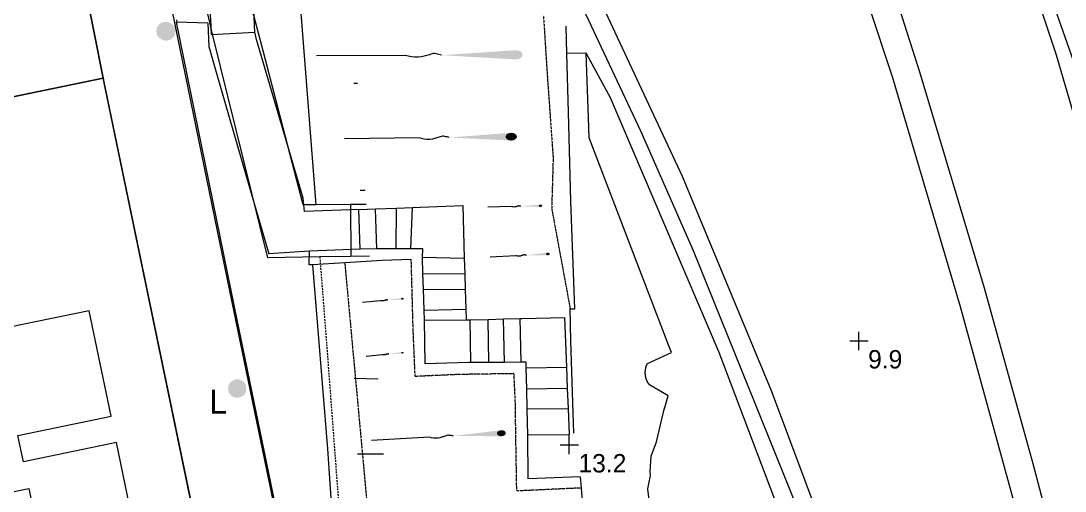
# Model space of a CAD drawing. Header units: millimetres. Extents: x 833924389 to 835767163, y 817400000 to 818811854.
# Drawn here: x 835443019 to 835499772, y 817769376 to 817794933 of the extents above; entities that cross this region are included whole.
import ezdxf
from ezdxf.enums import TextEntityAlignment as Align

# ---------------------------------------------------------------- set-up
doc = ezdxf.new("R2010")
doc.units = ezdxf.units.MM
doc.header["$LTSCALE"] = 10
doc.header["$MEASUREMENT"] = 0
doc.linetypes.add('11SW4B$1$DGN Style 5', pattern=[1.174922, 0.503538, -0.671384])
doc.linetypes.add('DGN Style 2', pattern=[15.39188, 9.235128, -6.156752])
doc.layers.add('01_Base_Plan', color=5, linetype='Continuous', lineweight=5)
doc.styles.add('11SW4B$0$Style-ENGINEERING', font='ENGINEERING.shx')
doc.styles.add('11SW4B$0$Style-WORKING', font='WORKING.shx')

# ---------------------------------------------------------------- blocks, each defined once
blk = doc.blocks.new('11SW4B$0$SPOTHT')
at = {"layer": '01_Base_Plan', "linetype": 'Continuous', "lineweight": 13}
for p, q in [((-0.5, 0), (0.5, 0)), ((0, -0.5), (0, 0.5))]:
    blk.add_line(p, q, dxfattribs=at)
blk = doc.blocks.new('11SW4B$0$UTILP')
at = {"layer": '01_Base_Plan', "linetype": 'Continuous', "lineweight": 13}
h = blk.add_hatch(color=256, dxfattribs=at)
edge = h.paths.add_edge_path()
edge.add_arc((0, 0), 0.5, 0, 360)

msp = doc.modelspace()

# ---------------------------------------------------------------- hatches: boundary and pattern name
at = {"layer": '01_Base_Plan', "linetype": 'Continuous'}
h = msp.add_hatch(color=256, dxfattribs=at)
edge = h.paths.add_edge_path()
edge.add_ellipse((835469917, 817793090), major_axis=(-368, -2), ratio=0.683333, start_angle=0, end_angle=360)
h = msp.add_hatch(color=256, dxfattribs=at)
edge = h.paths.add_edge_path()
edge.add_ellipse((835469670, 817788639), major_axis=(-308, -4), ratio=0.683333, start_angle=0, end_angle=360)
h = msp.add_hatch(color=256, dxfattribs=at)
edge = h.paths.add_edge_path()
edge.add_ellipse((835471259, 817784884), major_axis=(-97.4, -2.6), ratio=0.683333, start_angle=0, end_angle=360)
h = msp.add_hatch(color=256, dxfattribs=at)
edge = h.paths.add_edge_path()
edge.add_ellipse((835471659, 817782266), major_axis=(-107, -6), ratio=0.683333, start_angle=0, end_angle=360)
h = msp.add_hatch(color=256, dxfattribs=at)
edge = h.paths.add_edge_path()
edge.add_ellipse((835463760, 817779832), major_axis=(-73.6, -6.8), ratio=0.683333, start_angle=0, end_angle=360)
h = msp.add_hatch(color=256, dxfattribs=at)
edge = h.paths.add_edge_path()
edge.add_ellipse((835463758, 817776896), major_axis=(-67.3, -6.7), ratio=0.683333, start_angle=0, end_angle=360)
h = msp.add_hatch(color=256, dxfattribs=at)
edge = h.paths.add_edge_path()
edge.add_ellipse((835469133, 817772521), major_axis=(-240, -14), ratio=0.683333, start_angle=0, end_angle=360)

# ---------------------------------------------------------------- linework, layer by layer
for p, q in [((835451471, 817794991), (835451497, 817794862)), ((835453173, 817794814), (835451497, 817794862)), ((835472689, 817793167), (835472646, 817794649)), ((835463925, 817793057), (835459082, 817793030)), ((835461316, 817791536), (835461116, 817791531)), ((835464662, 817788574), (835460614, 817788521)), ((835461723, 817785716), (835461463, 817785711)), ((835461383, 817784684), (835462298, 817784717)), ((835462298, 817784717), (835463426, 817784758)), ((835462364, 817782535), (835462298, 817784717)), ((835463420, 817782538), (835463426, 817784758)), ((835463426, 817784758), (835464299, 817784790)), ((835464219, 817782540), (835464299, 817784790)), ((835469674, 817784841), (835468393, 817784806)), ((835458703, 817782421), (835456495, 817782281)), ((835461457, 817782533), (835458703, 817782421)), ((835462364, 817782535), (835461457, 817782533)), ((835463420, 817782538), (835462364, 817782535)), ((835464219, 817782540), (835463420, 817782538)), ((835469922, 817782165), (835468518, 817782082)), ((835464870, 817781198), (835464841, 817782094)), ((835464841, 817782094), (835467118, 817782043)), ((835467118, 817782043), (835467142, 817781190)), ((835464896, 817780347), (835464870, 817781198)), ((835464870, 817781198), (835467142, 817781191)), ((835467142, 817781190), (835467166, 817780338)), ((835464932, 817779203), (835464896, 817780347)), ((835464896, 817780347), (835467166, 817780338)), ((835467166, 817780338), (835467196, 817779260)), ((835462562, 817779721), (835461594, 817779631)), ((835464932, 817779203), (835467196, 817779260)), ((835464949, 817778666), (835464932, 817779203)), ((835467196, 817779260), (835467212, 817778680)), ((835468409, 817778712), (835469251, 817778734)), ((835469251, 817778734), (835470150, 817778758)), ((835469301, 817776375), (835469251, 817778734)), ((835470200, 817776377), (835470150, 817778758)), ((835464949, 817778666), (835467212, 817778680)), ((835467212, 817778680), (835467429, 817778686)), ((835467429, 817778686), (835468409, 817778712)), ((835467472, 817776369), (835467429, 817778686)), ((835468455, 817776372), (835468409, 817778712)), ((835462662, 817776788), (835461776, 817776700)), ((835468455, 817776372), (835467472, 817776369)), ((835469301, 817776375), (835468455, 817776372)), ((835470200, 817776377), (835469301, 817776375)), ((835470479, 817776378), (835470200, 817776377)), ((835470486, 817776082), (835472670, 817776119)), ((835472670, 817776119), (835472714, 817774968)), ((835462440, 817775453), (835461134, 817775501)), ((835470510, 817774930), (835472714, 817774968)), ((835472714, 817774968), (835472757, 817773866)), ((835470533, 817773853), (835472757, 817773866)), ((835472757, 817773866), (835472812, 817772441)), ((835465227, 817772301), (835462069, 817772122)), ((835470593, 817770040), (835470564, 817772417)), ((835462725, 817771376), (835461322, 817771376)), ((835473419, 817770144), (835470593, 817770040))]:
    msp.add_line(p, q, dxfattribs=at)
at = {"layer": '01_Base_Plan', "linetype": 'Continuous', "flags": 128}
for points in [[(835440432, 817893820), (835440959, 817893130), (835443518, 817889790), (835446305, 817885994), (835449282, 817882015), (835452056, 817878409), (835457902, 817870625), (835463080, 817863638), (835465207, 817860641), (835468207, 817856421), (835471776, 817851238), (835486143, 817826678), (835488851, 817821019), (835491668, 817814484), (835493132, 817811118), (835496104, 817802711), (835499280, 817793090), (835502707, 817781365), (835505479, 817771222), (835508391, 817760489)], [(835505112, 817738729), (835500213, 817756917), (835498299, 817764016), (835494085, 817779396), (835490393, 817791885), (835486628, 817803277), (835482142, 817814461), (835480352, 817818331), (835478264, 817822691), (835472599, 817833279), (835464977, 817845516), (835461081, 817850958), (835457855, 817855215), (835456994, 817856350), (835454318, 817859880), (835440948, 817875569), (835430510, 817887370), (835427196, 817891100), (835427190, 817891106)], [(835504483, 817714840), (835498961, 817731845), (835495025, 817743683), (835491388, 817754412), (835487475, 817765045), (835483811, 817774819), (835478985, 817786482), (835473241, 817798769), (835472584, 817800000), (835469132, 817806462), (835465560, 817813007), (835461789, 817819441), (835457435, 817826476), (835452873, 817833378), (835448106, 817840141), (835441242, 817849323), (835436776, 817855002)], [(835513657, 817716564), (835510964, 817725170), (835508185, 817734227), (835505344, 817744068), (835503178, 817751789), (835500703, 817760728), (835498042, 817770853), (835495386, 817780399), (835491894, 817792090), (835489774, 817798736), (835488342, 817802990), (835485998, 817809171), (835483458, 817815274), (835479298, 817824053), (835474768, 817832648), (835470244, 817840401)], [(835440119, 817827573), (835444386, 817807294), (835445125, 817803627), (835445564, 817801348), (835445752, 817800437), (835446510, 817796763), (835447487, 817791824)], [(835447487, 817791824), (835446510, 817796763), (835445752, 817800437), (835445564, 817801348), (835445125, 817803627), (835444386, 817807294), (835443630, 817810888), (835442693, 817815341), (835440119, 817827573)], [(835505848, 817781805), (835505145, 817784007), (835503379, 817787103), (835501334, 817790606), (835500235, 817792767), (835498540, 817797554), (835497099, 817802003), (835496227, 817805172), (835495484, 817810577), (835495041, 817814982), (835495036, 817815026), (835495433, 817818980), (835493679, 817822921), (835493578, 817823148), (835493374, 817823606)], [(835505848, 817781805), (835505145, 817784007), (835503379, 817787103), (835501334, 817790606), (835500235, 817792767), (835498540, 817797554), (835497099, 817802003), (835496227, 817805172), (835495484, 817810577), (835495041, 817814982)], [(835455736, 817794325), (835455721, 817794689), (835455703, 817795114), (835455684, 817795540), (835455666, 817795965), (835453266, 817795863), (835453292, 817795437), (835453317, 817795013), (835453343, 817794587), (835453366, 817794191), (835455736, 817794325)], [(835451215, 817795539), (835453682, 817783527), (835454484, 817779646)], [(835459264, 817782104), (835456434, 817782054), (835453430, 817794217), (835453133, 817795553)], [(835459042, 817784935), (835458367, 817784929), (835456190, 817793301), (835455598, 817795571)], [(835497791, 817731539), (835493549, 817744975), (835490340, 817754542), (835485166, 817768568), (835479567, 817782430), (835476731, 817788906), (835473718, 817795302)], [(835451467, 817794863), (835454637, 817779303), (835457877, 817763589), (835460289, 817751495)], [(835453173, 817794814), (835453239, 817793548), (835453640, 817792153), (835455244, 817786569), (835456495, 817782281)], [(835472910, 817779290), (835473123, 817779279), (835472913, 817785136), (835472781, 817789973), (835472689, 817793167), (835472646, 817794649)], [(835461457, 817782533), (835461383, 817784685), (835458429, 817784578), (835458363, 817785290), (835455825, 817793927), (835455736, 817794325)], [(835465888, 817793068), (835465814, 817793085), (835465741, 817793102), (835465667, 817793119), (835465593, 817793135), (835465520, 817793152), (835465446, 817793157), (835465372, 817793142), (835465299, 817793116), (835465226, 817793087), (835465152, 817793064), (835465079, 817793047), (835465005, 817793029), (835464932, 817793012), (835464858, 817792994), (835464785, 817792976), (835464614, 817792954), (835464430, 817792957), (835464245, 817792979), (835464072, 817793015), (835463925, 817793057)], [(835509944, 817694252), (835509745, 817694690), (835509613, 817694980), (835507571, 817699481), (835502715, 817714081), (835499841, 817722818), (835497860, 817729218), (835493383, 817742668), (835489522, 817754185), (835484186, 817768391), (835480973, 817776910), (835475060, 817790759), (835473748, 817793173), (835472689, 817793167)], [(835472910, 817779290), (835473123, 817779279), (835472913, 817785136), (835472781, 817789973), (835472689, 817793167)], [(835477989, 817773790), (835478198, 817774561), (835477176, 817775160), (835477174, 817775163), (835477172, 817775165), (835477169, 817775168), (835477167, 817775171), (835477165, 817775174), (835477162, 817775178), (835477160, 817775181), (835477158, 817775184), (835477156, 817775187), (835477154, 817775189), (835477152, 817775192), (835477150, 817775194), (835477148, 817775197), (835477146, 817775200), (835477143, 817775205), (835477141, 817775208), (835477139, 817775211), (835477136, 817775215), (835477133, 817775218), (835477131, 817775222), (835477129, 817775225), (835477127, 817775228), (835477125, 817775230), (835477123, 817775234), (835477121, 817775237), (835477119, 817775240), (835477117, 817775243), (835477115, 817775247), (835477113, 817775250), (835477111, 817775253), (835477109, 817775257), (835477106, 817775260), (835477104, 817775263), (835477102, 817775267), (835477101, 817775269), (835477099, 817775272), (835477097, 817775275), (835477095, 817775278), (835477094, 817775281), (835477092, 817775284), (835477090, 817775287), (835477089, 817775290), (835477087, 817775293), (835477085, 817775297), (835477083, 817775300), (835477081, 817775304), (835477079, 817775307), (835477077, 817775310), (835477076, 817775313), (835477074, 817775317), (835477072, 817775320), (835477070, 817775324), (835477068, 817775329), (835477066, 817775332), (835477064, 817775335), (835477063, 817775339), (835477061, 817775342), (835477058, 817775347), (835477057, 817775350), (835477055, 817775353), (835477054, 817775357), (835477053, 817775359), (835477051, 817775363), (835477049, 817775367), (835477047, 817775371), (835477046, 817775374), (835477044, 817775378), (835477043, 817775381), (835477041, 817775385), (835477039, 817775390), (835477037, 817775394), (835477035, 817775398), (835477034, 817775401), (835477033, 817775404), (835477032, 817775407), (835477031, 817775410), (835477030, 817775413), (835477028, 817775416), (835477027, 817775420), (835477025, 817775424), (835477024, 817775427), (835477023, 817775430), (835477022, 817775434), (835477020, 817775438), (835477019, 817775441), (835477017, 817775446), (835477016, 817775450), (835477015, 817775453), (835477014, 817775456), (835477012, 817775460), (835477011, 817775465), (835477010, 817775469), (835477008, 817775474), (835477006, 817775479), (835477005, 817775484), (835477004, 817775487), (835477003, 817775490), (835477002, 817775494), (835477001, 817775498), (835477000, 817775501), (835476998, 817775505), (835476997, 817775509), (835476996, 817775512), (835476995, 817775516), (835476995, 817775519), (835476994, 817775522), (835476993, 817775526), (835476992, 817775529), (835476991, 817775533), (835476990, 817775537), (835476989, 817775541), (835476988, 817775545), (835476987, 817775550), (835476986, 817775553), (835476985, 817775556), (835476984, 817775559), (835476984, 817775562), (835476983, 817775566), (835476982, 817775570), (835476981, 817775575), (835476980, 817775578), (835476980, 817775581), (835476979, 817775585), (835476978, 817775590), (835476977, 817775594), (835476976, 817775598), (835476975, 817775603), (835476974, 817775607), (835476974, 817775611), (835476973, 817775614), (835476972, 817775618), (835476972, 817775622), (835476971, 817775625), (835476971, 817775628), (835476970, 817775632), (835476969, 817775636), (835476969, 817775640), (835476968, 817775644), (835476968, 817775649), (835476967, 817775653), (835476966, 817775656), (835476966, 817775660), (835476965, 817775665), (835476965, 817775670), (835476964, 817775673), (835476964, 817775677), (835476963, 817775681), (835476963, 817775686), (835476962, 817775689), (835476962, 817775692), (835476962, 817775696), (835476961, 817775701), (835476960, 817775706), (835476960, 817775710), (835476960, 817775714), (835476959, 817775717), (835476959, 817775722), (835476959, 817775726), (835476958, 817775730), (835476958, 817775733), (835476958, 817775737), (835476958, 817775740), (835476957, 817775743), (835476957, 817775746), (835476957, 817775750), (835476957, 817775753), (835476957, 817775757), (835476957, 817775761), (835476956, 817775764), (835476956, 817775767), (835476956, 817775771), (835476956, 817775774), (835476956, 817775778), (835476956, 817775782), (835476956, 817775785), (835476956, 817775790), (835476956, 817775793), (835476955, 817775796), (835476955, 817775800), (835476955, 817775803), (835476955, 817775806), (835476955, 817775810), (835476955, 817775814), (835476955, 817775818), (835476956, 817775823), (835476956, 817775827), (835476956, 817775831), (835476956, 817775835), (835476956, 817775838), (835476956, 817775842), (835476956, 817775846), (835476956, 817775850), (835476956, 817775854), (835476957, 817775857), (835476957, 817775861), (835476957, 817775865), (835476957, 817775869), (835476958, 817775873), (835476958, 817775877), (835476958, 817775881), (835476958, 817775884), (835476959, 817775888), (835476959, 817775893), (835476960, 817775898), (835476960, 817775901), (835476960, 817775905), (835476961, 817775909), (835476961, 817775912), (835476961, 817775916), (835476962, 817775920), (835476962, 817775924), (835476962, 817775928), (835476963, 817775932), (835476963, 817775936), (835476963, 817775939), (835476964, 817775943), (835476964, 817775947), (835476965, 817775950), (835476965, 817775955), (835476966, 817775959), (835476966, 817775963), (835476967, 817775967), (835476967, 817775972), (835476968, 817775975), (835476968, 817775979), (835476969, 817775983), (835476969, 817775986), (835476970, 817775989), (835476970, 817775994), (835476971, 817775998), (835476972, 817776003), (835476972, 817776007), (835476973, 817776011), (835476973, 817776014), (835476974, 817776018), (835476974, 817776022), (835476975, 817776025), (835476976, 817776029), (835476976, 817776034), (835476977, 817776039), (835476978, 817776042), (835476979, 817776046), (835476979, 817776051), (835476980, 817776055), (835476981, 817776059), (835476982, 817776064), (835476983, 817776068), (835476984, 817776073), (835476984, 817776077), (835476985, 817776081), (835476986, 817776084), (835476987, 817776087), (835476987, 817776091), (835476988, 817776096), (835476990, 817776101), (835476991, 817776105), (835476992, 817776109), (835476993, 817776113), (835476994, 817776118), (835476994, 817776121), (835476995, 817776125), (835476996, 817776128), (835476997, 817776132), (835476998, 817776136), (835477000, 817776141), (835477001, 817776146), (835477002, 817776149), (835477003, 817776153), (835477004, 817776157), (835477006, 817776161), (835477007, 817776166), (835477008, 817776169), (835477009, 817776172), (835477010, 817776175), (835477011, 817776179), (835477012, 817776183), (835477013, 817776186), (835477015, 817776189), (835477016, 817776193), (835477017, 817776197), (835477018, 817776200), (835477020, 817776204), (835477021, 817776208), (835477023, 817776212), (835477024, 817776216), (835477025, 817776219), (835477027, 817776222), (835477028, 817776225), (835477030, 817776229), (835477031, 817776232), (835477032, 817776236), (835477034, 817776240), (835477036, 817776244), (835477038, 817776248), (835477040, 817776252), (835477042, 817776256), (835477043, 817776259), (835477045, 817776262), (835477047, 817776266), (835477049, 817776271), (835477051, 817776275), (835477054, 817776279), (835477056, 817776283), (835477057, 817776286), (835477059, 817776289), (835477061, 817776292), (835477063, 817776295), (835477064, 817776298), (835477066, 817776301), (835477069, 817776304), (835477071, 817776308), (835477073, 817776311), (835477077, 817776316), (835477079, 817776320), (835478387, 817776905), (835478243, 817777279), (835476518, 817781770), (835473907, 817788580), (835473874, 817789674), (835473743, 817793166)], [(835447487, 817791824), (835426519, 817787481)], [(835426519, 817787481), (835435521, 817789346), (835443375, 817790972), (835447487, 817791824)], [(835447487, 817791824), (835447530, 817791615), (835453986, 817760456), (835449034, 817759451)], [(835449032, 817759411), (835453969, 817760514), (835447487, 817791824)], [(835466303, 817788596), (835466241, 817788609), (835466179, 817788623), (835466118, 817788636), (835466056, 817788650), (835465994, 817788663), (835465933, 817788667), (835465871, 817788654), (835465810, 817788632), (835465749, 817788607), (835465687, 817788588), (835465626, 817788572), (835465565, 817788557), (835465503, 817788542), (835465442, 817788527), (835465381, 817788512), (835465239, 817788492), (835465084, 817788493), (835464929, 817788511), (835464785, 817788540), (835464662, 817788574)], [(835461776, 817784957), (835460934, 817784950), (835459042, 817784935)], [(835460934, 817784950), (835460955, 817782133)], [(835464299, 817784790), (835464727, 817784805), (835467038, 817784906), (835467118, 817782043)], [(835470193, 817784855), (835470174, 817784859), (835470154, 817784863), (835470134, 817784867), (835470115, 817784871), (835470095, 817784875), (835470076, 817784876), (835470056, 817784872), (835470037, 817784864), (835470018, 817784856), (835469999, 817784850), (835469979, 817784845), (835469960, 817784840), (835469940, 817784835), (835469921, 817784830), (835469902, 817784825), (835469857, 817784818), (835469808, 817784817), (835469759, 817784822), (835469713, 817784831), (835469674, 817784841)], [(835449397, 817766315), (835448213, 817772023), (835443153, 817770975), (835442859, 817772404), (835447917, 817773453), (835446730, 817779180), (835441683, 817778134), (835440569, 817783563), (835435206, 817782460), (835435933, 817778190), (835434235, 817777845), (835433346, 817782083), (835427976, 817780983), (835429141, 817775277), (835434239, 817776316), (835434532, 817774882), (835429436, 817773842), (835430595, 817768159)], [(835464235, 817781970), (835462647, 817781917), (835460622, 817781785), (835458873, 817781671), (835458856, 817781670), (835458678, 817781674), (835458703, 817782421)], [(835461972, 817782151), (835460955, 817782133), (835459264, 817782104)], [(835464841, 817782094), (835464873, 817782542), (835464219, 817782540)], [(835470491, 817782198), (835470469, 817782202), (835470448, 817782205), (835470426, 817782209), (835470404, 817782213), (835470383, 817782217), (835470361, 817782217), (835470340, 817782211), (835470319, 817782203), (835470298, 817782193), (835470278, 817782185), (835470256, 817782179), (835470235, 817782173), (835470214, 817782167), (835470193, 817782161), (835470172, 817782154), (835470123, 817782145), (835470070, 817782143), (835470016, 817782147), (835469965, 817782155), (835469922, 817782165)], [(835458873, 817781671), (835459692, 817771665), (835460659, 817757174), (835461025, 817749765)], [(835454484, 817779646), (835458939, 817758078), (835462296, 817741707)], [(835462955, 817779757), (835462940, 817779760), (835462925, 817779762), (835462910, 817779764), (835462895, 817779766), (835462880, 817779768), (835462865, 817779767), (835462850, 817779763), (835462836, 817779757), (835462822, 817779750), (835462808, 817779744), (835462793, 817779739), (835462779, 817779734), (835462764, 817779729), (835462750, 817779725), (835462736, 817779720), (835462702, 817779712), (835462665, 817779710), (835462628, 817779711), (835462592, 817779715), (835462562, 817779721)], [(835473065, 817772528), (835473008, 817774188), (835472907, 817777535), (835472867, 817779319)], [(835470150, 817778758), (835470257, 817778761), (835472566, 817778805), (835472670, 817776119)], [(835467472, 817776369), (835467358, 817776369), (835464990, 817776293), (835464949, 817778666)], [(835463021, 817776824), (835463007, 817776825), (835462993, 817776827), (835462980, 817776829), (835462966, 817776831), (835462952, 817776833), (835462939, 817776832), (835462925, 817776828), (835462912, 817776822), (835462899, 817776816), (835462886, 817776810), (835462873, 817776806), (835462860, 817776801), (835462847, 817776797), (835462834, 817776792), (835462821, 817776788), (835462790, 817776781), (835462756, 817776778), (835462722, 817776779), (835462690, 817776783), (835462662, 817776788)], [(835472812, 817772441), (835470564, 817772417), (835470533, 817773853), (835470510, 817774930), (835470486, 817776082), (835470479, 817776378)], [(835477181, 817768759), (835477093, 817769493), (835477243, 817770217), (835477218, 817770447), (835477278, 817771277), (835477572, 817772056), (835478001, 817773905)], [(835466506, 817772373), (835466458, 817772382), (835466409, 817772390), (835466361, 817772399), (835466312, 817772407), (835466263, 817772416), (835466215, 817772416), (835466168, 817772404), (835466121, 817772385), (835466074, 817772364), (835466027, 817772346), (835465979, 817772332), (835465932, 817772318), (835465884, 817772304), (835465837, 817772291), (835465790, 817772277), (835465680, 817772256), (835465559, 817772252), (835465438, 817772261), (835465324, 817772278), (835465227, 817772301)], [(835473419, 817770144), (835473466, 817769545), (835473654, 817767162), (835473759, 817766926)], [(835441755, 817769165), (835443452, 817769514), (835444323, 817765273)]]:
    msp.add_lwpolyline(points, dxfattribs=at)
at = {"layer": '01_Base_Plan', "flags": 128}
msp.add_lwpolyline([(835458209, 817795590), (835459042, 817784935)], dxfattribs=at)
at = {"layer": '01_Base_Plan', "linetype": '11SW4B$1$DGN Style 5', "flags": 128}
for points in [[(835471421, 817795210), (835471427, 817795110), (835471624, 817792011), (835471947, 817787491), (835471867, 817784738), (835472867, 817779319)], [(835460621, 817781785), (835462191, 817764773), (835462801, 817753418)], [(835473466, 817769545), (835469969, 817769384), (835469917, 817772472), (835469893, 817774191), (835469819, 817775760), (835466839, 817775715), (835464448, 817775609), (835464415, 817776389), (835464339, 817778171), (835464235, 817781969)]]:
    msp.add_lwpolyline(points, dxfattribs=at)
at = {"layer": '01_Base_Plan', "linetype": 'DGN Style 2', "flags": 128}
for points in [[(835459264, 817782104), (835459456, 817779646)], [(835459456, 817779646), (835459615, 817777614), (835461474, 817752927), (835462296, 817741707)]]:
    msp.add_lwpolyline(points, dxfattribs=at)
at = {"layer": '01_Base_Plan', "linetype": 'Continuous', "extrusion": (0, 0, -1)}
for points in [[(-835465888, 817793068), (-835469919, 817792838), (-835469916, 817793341)], [(-835466303, 817788596), (-835469673, 817788429), (-835469667, 817788849)], [(-835470193, 817784855), (-835471261, 817784817), (-835471257, 817784950)], [(-835470491, 817782198), (-835471663, 817782193), (-835471654, 817782339)], [(-835462955, 817779757), (-835463765, 817779782), (-835463755, 817779882)], [(-835466506, 817772373), (-835469143, 817772357), (-835469124, 817772685)]]:
    msp.add_solid(points, dxfattribs=at)
at = {"layer": '01_Base_Plan', "linetype": 'Continuous'}
msp.add_solid([(835463021, 817776824), (835463762, 817776850), (835463753, 817776942)], dxfattribs=at)

# ---------------------------------------------------------------- block references
at = {"layer": '01_Base_Plan', "linetype": 'Continuous', "xscale": 1000, "yscale": 1000, "zscale": 1000}
for name, p in [('11SW4B$0$UTILP', (835450882, 817794382)), ('11SW4B$0$UTILP', (835450916, 817794361)), ('11SW4B$0$SPOTHT', (835488565, 817777541, 9900)), ('11SW4B$0$UTILP', (835454780, 817774951)), ('11SW4B$0$SPOTHT', (835472825, 817771890, 13200))]:
    msp.add_blockref(name, p, dxfattribs=at)

# ---------------------------------------------------------------- texts
at = {"layer": '01_Base_Plan', "linetype": 'Continuous', "style": '11SW4B$0$Style-ENGINEERING'}
for s, p in [('9.9', (835489065, 817777041, 9900)), ('13.2', (835473325, 817771390, 13200))]:
    msp.add_text(s, height=1000, dxfattribs=at).set_placement(p, align=Align.TOP_LEFT)
at = {"layer": '01_Base_Plan', "linetype": 'Continuous', "style": '11SW4B$0$Style-WORKING'}
msp.add_text('L', height=1300, dxfattribs=at).set_placement((835453264, 817773582))

doc.saveas('drawing.dxf')
